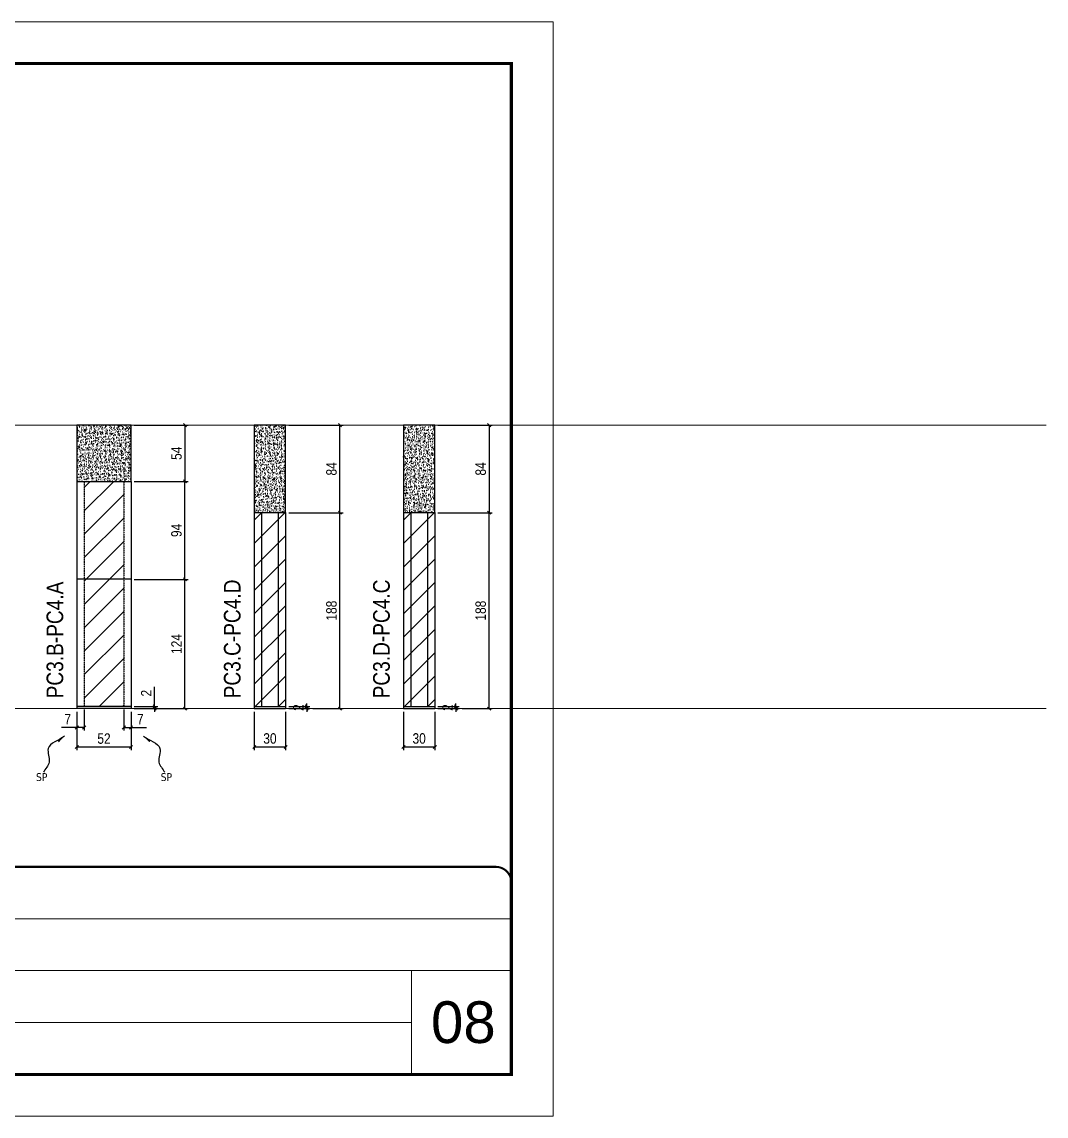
# Model space of a CAD drawing. Extents: x 2282 to 12463, y 760 to 16806.
# Drawn here: x 8629 to 9612, y 14543 to 15593 of the extents above; entities that cross this region are included whole.
import ezdxf

# ---------------------------------------------------------------- set-up
doc = ezdxf.new("R2010")
doc.units = 0
for name, pattern in [('CONTINUO', [0]), ('DASHED', [0.75, 0.5, -0.25]), ('HIDDEN', [0.375, 0.25, -0.125])]:
    doc.linetypes.add(name, pattern=pattern)
for name, color, linetype, lineweight in [('CARIMBO', 255, 'Continuous', 9), ('Folhas', 255, 'Continuous', 9), ('Hachura', 251, 'Continuous', 9), ('SARRAFO DE PRESSAO', 251, 'DASHED', 9)]:
    doc.layers.add(name, color=color, linetype=linetype, lineweight=lineweight)
for name, color, linetype in [('COTA', 241, 'Continuous'), ('NOMENCLATURA', 7, 'Continuous'), ('Painéis', 200, 'Continuous'), ('SARR_2.2x7', 40, 'Continuous'), ('texto', 7, 'Continuous')]:
    doc.layers.add(name, color=color, linetype=linetype)
doc.styles.add('ARIAL', font='arial.ttf')
doc.styles.add('ARIAL_NARROW', font='ARIALN.TTF', dxfattribs={"height": 0.2})
doc.styles.add('COTA TECNICA', font='techl___.ttf', dxfattribs={"height": 10})
doc.styles.add('COTA TECNICA-50', font='techl___.ttf', dxfattribs={"height": 10})
doc.styles.get("Standard").update_dxf_attribs({"font": 'arial.ttf'})
doc.styles.add('Tecnologia', font='')
doc.styles.get('Tecnologia').set_extended_font_data('Forgotten Futurist')
doc.dimstyles.new('COTA PAINEL-50', dxfattribs={"dimtxt": 10, "dimasz": 3, "dimexe": 3, "dimexo": 3, "dimgap": 3, "dimtad": 1, "dimdec": 1, "dimzin": 12, "dimdsep": 46, "dimtxsty": 'COTA TECNICA-50', "dimblk1": 'OBLIQUE', "dimblk2": 'OBLIQUE', "dimsah": 1, "dimcen": 0.9, "dimclrd": 4, "dimclre": 4, "dimclrt": 240, "dimadec": 1, "dimazin": 3, "dimtfac": 1, "dimtdec": 1, "dimtmove": 0, "dimatfit": 3, "dimfxl": 1, "dimtolj": 1, "dimtzin": 12, "dimarcsym": 0})
doc.dimstyles.new('PAINEL', dxfattribs={"dimtxt": 10, "dimasz": 3, "dimexe": 3, "dimexo": 3, "dimgap": 3, "dimtad": 1, "dimdec": 1, "dimzin": 12, "dimdsep": 46, "dimtxsty": 'COTA TECNICA', "dimblk1": 'OBLIQUE', "dimblk2": 'OBLIQUE', "dimsah": 1, "dimcen": 0.9, "dimclrd": 4, "dimclre": 4, "dimclrt": 240, "dimadec": 1, "dimazin": 3, "dimtfac": 1, "dimtdec": 1, "dimtmove": 0, "dimatfit": 3, "dimfxl": 1, "dimtolj": 1, "dimtzin": 12, "dimarcsym": 0})
doc.dimstyles.get("Standard").update_dxf_attribs({"dimtxt": 0.18, "dimasz": 0.18, "dimexe": 0.18, "dimexo": 0.0625, "dimgap": 0.09, "dimtad": 0, "dimtih": 1, "dimtoh": 1, "dimdec": 4, "dimzin": 0, "dimdsep": 46, "dimtxsty": 'Standard', "dimcen": 0.09, "dimadec": 0, "dimazin": 0, "dimtfac": 1, "dimtdec": 4, "dimtofl": 0, "dimtmove": 0, "dimatfit": 3, "dimfxl": 1, "dimtolj": 1, "dimtzin": 0, "dimarcsym": 0})

# ---------------------------------------------------------------- blocks, each defined once
blk = doc.blocks.new('9999999999')
at = {"color": 30, "linetype": 'CONTINUO'}
for p, q in [((98564.6, 34230.2), (98564.6, 34429.4)), ((98564.6, 34379.6), (99584, 34379.6)), ((98564.6, 34329.8), (99488, 34329.8)), ((99584, 34329.8), (99488, 34329.8)), ((99488, 34329.8), (99488, 34230.2)), ((98564.6, 34280), (99488, 34280))]:
    blk.add_line(p, q, dxfattribs=at)
at = {"color": 30, "linetype": 'CONTINUO', "const_width": 2}
blk.add_lwpolyline([(99584, 34230.2), (99584, 34414.4, 0.414214), (99569, 34429.4), (98229, 34429.4, 0.414214), (98214, 34414.4), (98214, 34245.2, 0.414214), (98229, 34230.2), (99584, 34230.2)], format="xyb", dxfattribs=at)
at = {"layer": 'Folhas'}
blk.add_lwpolyline([(98139, 34190.2), (99624, 34190.2), (99624, 35240.2), (98139, 35240.2)], close=True, dxfattribs=at)
at = {"layer": 'Folhas', "color": 30, "const_width": 3}
blk.add_lwpolyline([(98214, 34230.2), (99584, 34230.2), (99584, 35200.2), (98214, 35200.2)], close=True, dxfattribs=at)
at = {"color": 7, "linetype": 'Continuous', "ltscale": 5, "style": 'ARIAL'}
for s, height, p in [('UNITÁ ENGENHARIA', 15.483, (98837.7, 34393.1)), ('ITAQUERA III', 15.483, (98837.7, 34343.3)), ('TÉRREO', 15.48, (98837.7, 34293.5)), ('NOVA SISTEMAS CONSTRUTIVOS', 11.059, (98263.2, 34267.2)), ('PILARES', 15.48, (98837.7, 34243.7))]:
    blk.add_text(s, height=height, dxfattribs=at).set_placement(p)
at = {"layer": 'Folhas', "color": 7, "style": 'Tecnologia', "width": 1.5}
for s, p in [('CLIENTE:', (98573.7, 34397.2)), ('OBRA:', (98573.7, 34347.3)), ('PAVIMENTO:', (98573.7, 34297.5)), ('PROJETO:', (98573.7, 34247.7))]:
    blk.add_text(s, height=14, dxfattribs=at).set_placement(p)
blk = doc.blocks.new('_Oblique')
at = {"color": 0, "linetype": 'ByBlock', "lineweight": -2}
blk.add_line((-0.5, -0.5), (0.5, 0.5), dxfattribs=at)
blk = doc.blocks.new('*D164')
at = {"layer": 'COTA', "color": 4, "lineweight": -2, "transparency": 16777216}
for p, q in [((8756, 14935.6), (8756, 14954.5)), ((8736.4, 14935.6), (8759, 14935.6)), ((8736.4, 14933.6), (8759, 14933.6)), ((8756, 14933.6), (8756, 14935.6)), ((8756, 14933.6), (8756, 14930.6))]:
    blk.add_line(p, q, dxfattribs=at)
at = {"layer": 'Defpoints', "color": 0, "transparency": 16777216}
for p in [(8733.4, 14935.6), (8733.4, 14933.6), (8756, 14933.6)]:
    blk.add_point(p, dxfattribs=at)
at = {"layer": 'COTA', "color": 4, "lineweight": -2, "transparency": 16777216, "xscale": 3, "yscale": 3, "zscale": 3}
for p, rotation in [((8756, 14935.6), 270), ((8756, 14933.6), 90)]:
    blk.add_blockref('_Oblique', p, dxfattribs=dict(at, rotation=rotation))
at = {"layer": 'COTA', "color": 240, "transparency": 16777216, "insert": (8748, 14948.4), "char_height": 10, "attachment_point": 5, "rotation": 90, "style": 'COTA TECNICA-50'}
blk.add_mtext('\\A1;2', dxfattribs=at)
blk = doc.blocks.new('*D165')
at = {"layer": 'COTA', "color": 4, "linetype": 'ByBlock', "lineweight": -2, "transparency": 16777216}
for p, q in [((8736.4, 15057.6), (8788.1, 15057.6)), ((8785.1, 14933.6), (8785.1, 15057.6)), ((8736.4, 14933.6), (8788.1, 14933.6))]:
    blk.add_line(p, q, dxfattribs=at)
at = {"layer": 'Defpoints', "color": 0, "linetype": 'ByBlock', "transparency": 16777216}
for p in [(8733.4, 15057.6), (8785.1, 15057.6), (8733.4, 14933.6)]:
    blk.add_point(p, dxfattribs=at)
at = {"layer": 'COTA', "color": 4, "linetype": 'ByBlock', "lineweight": -2, "transparency": 16777216, "xscale": 3, "yscale": 3, "zscale": 3}
for p, rotation in [((8785.1, 15057.6), 90), ((8785.1, 14933.6), 270)]:
    blk.add_blockref('_Oblique', p, dxfattribs=dict(at, rotation=rotation))
at = {"layer": 'COTA', "color": 240, "linetype": 'ByBlock', "transparency": 16777216, "insert": (8777, 14995.6), "char_height": 10, "attachment_point": 5, "rotation": 90, "style": 'COTA TECNICA'}
blk.add_mtext('\\A1;124', dxfattribs=at)
blk = doc.blocks.new('*D169')
at = {"layer": 'COTA', "color": 4, "linetype": 'ByBlock', "lineweight": -2, "transparency": 16777216}
for p, q in [((8681.4, 14930.6), (8681.4, 14893.7)), ((8733.4, 14930.6), (8733.4, 14893.7)), ((8733.4, 14896.7), (8681.4, 14896.7))]:
    blk.add_line(p, q, dxfattribs=at)
at = {"layer": 'Defpoints', "color": 0, "linetype": 'ByBlock', "transparency": 16777216}
for p in [(8681.4, 14933.6), (8733.4, 14933.6), (8681.4, 14896.7)]:
    blk.add_point(p, dxfattribs=at)
at = {"layer": 'COTA', "color": 4, "linetype": 'ByBlock', "lineweight": -2, "transparency": 16777216, "xscale": 3, "yscale": 3, "zscale": 3, "rotation": 180}
blk.add_blockref('_Oblique', (8681.4, 14896.7), dxfattribs=at)
at = {"layer": 'COTA', "color": 4, "linetype": 'ByBlock', "lineweight": -2, "transparency": 16777216, "xscale": 3, "yscale": 3, "zscale": 3}
blk.add_blockref('_Oblique', (8733.4, 14896.7), dxfattribs=at)
at = {"layer": 'COTA', "color": 240, "linetype": 'ByBlock', "transparency": 16777216, "insert": (8707.4, 14904.8), "char_height": 10, "attachment_point": 5, "style": 'COTA TECNICA'}
blk.add_mtext('\\A1;52', dxfattribs=at)
blk = doc.blocks.new('*D166')
at = {"layer": 'COTA', "color": 4, "linetype": 'ByBlock', "lineweight": -2, "transparency": 16777216}
for p, q in [((8736.4, 15151.6), (8788.1, 15151.6)), ((8785.1, 15057.6), (8785.1, 15151.6)), ((8736.4, 15057.6), (8788.1, 15057.6))]:
    blk.add_line(p, q, dxfattribs=at)
at = {"layer": 'Defpoints', "color": 0, "linetype": 'ByBlock', "transparency": 16777216}
for p in [(8733.4, 15151.6), (8785.1, 15151.6), (8733.4, 15057.6)]:
    blk.add_point(p, dxfattribs=at)
at = {"layer": 'COTA', "color": 4, "linetype": 'ByBlock', "lineweight": -2, "transparency": 16777216, "xscale": 3, "yscale": 3, "zscale": 3}
for p, rotation in [((8785.1, 15151.6), 90), ((8785.1, 15057.6), 270)]:
    blk.add_blockref('_Oblique', p, dxfattribs=dict(at, rotation=rotation))
at = {"layer": 'COTA', "color": 240, "linetype": 'ByBlock', "transparency": 16777216, "insert": (8777, 15104.6), "char_height": 10, "attachment_point": 5, "rotation": 90, "style": 'COTA TECNICA'}
blk.add_mtext('\\A1;94', dxfattribs=at)
blk = doc.blocks.new('*D167')
at = {"layer": 'COTA', "color": 4, "lineweight": -2, "transparency": 16777216}
for p, q in [((8726.4, 14932.6), (8726.4, 14912.5)), ((8733.4, 14930.6), (8733.4, 14912.5)), ((8726.4, 14915.5), (8733.4, 14915.5)), ((8733.4, 14915.5), (8748.2, 14915.5))]:
    blk.add_line(p, q, dxfattribs=at)
at = {"layer": 'Defpoints', "color": 0, "transparency": 16777216}
for p in [(8726.4, 14935.6), (8733.4, 14933.6), (8733.4, 14915.5)]:
    blk.add_point(p, dxfattribs=at)
at = {"layer": 'COTA', "color": 4, "lineweight": -2, "transparency": 16777216, "xscale": 3, "yscale": 3, "zscale": 3, "rotation": 180}
blk.add_blockref('_Oblique', (8726.4, 14915.5), dxfattribs=at)
at = {"layer": 'COTA', "color": 4, "lineweight": -2, "transparency": 16777216, "xscale": 3, "yscale": 3, "zscale": 3}
blk.add_blockref('_Oblique', (8733.4, 14915.5), dxfattribs=at)
at = {"layer": 'COTA', "color": 240, "transparency": 16777216, "insert": (8742.3, 14923.5), "char_height": 10, "attachment_point": 5, "style": 'COTA TECNICA-50'}
blk.add_mtext('\\A1;7', dxfattribs=at)
blk = doc.blocks.new('*D168')
at = {"layer": 'COTA', "color": 4, "lineweight": -2, "transparency": 16777216}
for p, q in [((8688.4, 14932.6), (8688.4, 14912.5)), ((8681.4, 14930.6), (8681.4, 14912.5)), ((8681.4, 14915.5), (8666.7, 14915.5)), ((8688.4, 14915.5), (8681.4, 14915.5))]:
    blk.add_line(p, q, dxfattribs=at)
at = {"layer": 'Defpoints', "color": 0, "transparency": 16777216}
for p in [(8681.4, 14933.6), (8688.4, 14935.6), (8681.4, 14915.5)]:
    blk.add_point(p, dxfattribs=at)
at = {"layer": 'COTA', "color": 4, "lineweight": -2, "transparency": 16777216, "xscale": 3, "yscale": 3, "zscale": 3, "rotation": 180}
blk.add_blockref('_Oblique', (8681.4, 14915.5), dxfattribs=at)
at = {"layer": 'COTA', "color": 4, "lineweight": -2, "transparency": 16777216, "xscale": 3, "yscale": 3, "zscale": 3}
blk.add_blockref('_Oblique', (8688.4, 14915.5), dxfattribs=at)
at = {"layer": 'COTA', "color": 240, "transparency": 16777216, "insert": (8672.6, 14923.5), "char_height": 10, "attachment_point": 5, "style": 'COTA TECNICA-50'}
blk.add_mtext('\\A1;7', dxfattribs=at)
blk = doc.blocks.new('*D170')
at = {"layer": 'COTA', "color": 4, "lineweight": -2, "transparency": 16777216}
for p, q in [((8736.4, 15205.6), (8788.1, 15205.6)), ((8785.1, 15205.6), (8785.1, 15151.6)), ((8736.4, 15151.6), (8788.1, 15151.6))]:
    blk.add_line(p, q, dxfattribs=at)
at = {"layer": 'Defpoints', "color": 0, "transparency": 16777216}
for p in [(8733.4, 15205.6), (8733.4, 15151.6), (8785.1, 15151.6)]:
    blk.add_point(p, dxfattribs=at)
at = {"layer": 'COTA', "color": 4, "lineweight": -2, "transparency": 16777216, "xscale": 3, "yscale": 3, "zscale": 3}
for p, rotation in [((8785.1, 15205.6), 90), ((8785.1, 15151.6), 270)]:
    blk.add_blockref('_Oblique', p, dxfattribs=dict(at, rotation=rotation))
at = {"layer": 'COTA', "color": 240, "transparency": 16777216, "insert": (8777, 15178.6), "char_height": 10, "attachment_point": 5, "rotation": 90, "style": 'COTA TECNICA'}
blk.add_mtext('\\A1;54', dxfattribs=at)
blk = doc.blocks.new('*D171')
at = {"layer": 'COTA', "color": 4, "lineweight": -2, "transparency": 16777216}
for p, q in [((9027.9, 14935.6), (9048.2, 14935.6)), ((9027.9, 14933.6), (9048.2, 14933.6)), ((9045.2, 14935.6), (9045.2, 14938.6)), ((9045.2, 14933.6), (9045.2, 14935.6)), ((9045.2, 14933.6), (9045.2, 14930.6))]:
    blk.add_line(p, q, dxfattribs=at)
at = {"layer": 'Defpoints', "color": 0, "transparency": 16777216}
for p in [(9024.9, 14935.6), (9024.9, 14933.6), (9045.2, 14935.6)]:
    blk.add_point(p, dxfattribs=at)
at = {"layer": 'COTA', "color": 4, "lineweight": -2, "transparency": 16777216, "xscale": 3, "yscale": 3, "zscale": 3}
for p, rotation in [((9045.2, 14935.6), 270), ((9045.2, 14933.6), 90)]:
    blk.add_blockref('_Oblique', p, dxfattribs=dict(at, rotation=rotation))
at = {"layer": 'COTA', "color": 240, "transparency": 16777216, "insert": (9037.2, 14934.6), "char_height": 10, "attachment_point": 5, "rotation": 90, "style": 'COTA TECNICA-50'}
blk.add_mtext('\\A1;2', dxfattribs=at)
blk = doc.blocks.new('*D172')
at = {"layer": 'COTA', "color": 4, "linetype": 'ByBlock', "lineweight": -2, "transparency": 16777216}
for p, q in [((9027.9, 15121.6), (9080.1, 15121.6)), ((9077.1, 14933.6), (9077.1, 15121.6)), ((9051.2, 14933.6), (9080.1, 14933.6))]:
    blk.add_line(p, q, dxfattribs=at)
at = {"layer": 'Defpoints', "color": 0, "linetype": 'ByBlock', "transparency": 16777216}
for p in [(9024.9, 15121.6), (9077.1, 15121.6), (9048.2, 14933.6)]:
    blk.add_point(p, dxfattribs=at)
at = {"layer": 'COTA', "color": 4, "linetype": 'ByBlock', "lineweight": -2, "transparency": 16777216, "xscale": 3, "yscale": 3, "zscale": 3}
for p, rotation in [((9077.1, 15121.6), 90), ((9077.1, 14933.6), 270)]:
    blk.add_blockref('_Oblique', p, dxfattribs=dict(at, rotation=rotation))
at = {"layer": 'COTA', "color": 240, "linetype": 'ByBlock', "transparency": 16777216, "insert": (9069, 15027.6), "char_height": 10, "attachment_point": 5, "rotation": 90, "style": 'COTA TECNICA'}
blk.add_mtext('\\A1;188', dxfattribs=at)
blk = doc.blocks.new('*D173')
at = {"layer": 'COTA', "color": 4, "linetype": 'ByBlock', "lineweight": -2, "transparency": 16777216}
for p, q in [((8994.9, 14930.6), (8994.9, 14893.7)), ((9024.9, 14930.6), (9024.9, 14893.7)), ((9024.9, 14896.7), (8994.9, 14896.7))]:
    blk.add_line(p, q, dxfattribs=at)
at = {"layer": 'Defpoints', "color": 0, "linetype": 'ByBlock', "transparency": 16777216}
for p in [(8994.9, 14933.6), (9024.9, 14933.6), (8994.9, 14896.7)]:
    blk.add_point(p, dxfattribs=at)
at = {"layer": 'COTA', "color": 4, "linetype": 'ByBlock', "lineweight": -2, "transparency": 16777216, "xscale": 3, "yscale": 3, "zscale": 3, "rotation": 180}
blk.add_blockref('_Oblique', (8994.9, 14896.7), dxfattribs=at)
at = {"layer": 'COTA', "color": 4, "linetype": 'ByBlock', "lineweight": -2, "transparency": 16777216, "xscale": 3, "yscale": 3, "zscale": 3}
blk.add_blockref('_Oblique', (9024.9, 14896.7), dxfattribs=at)
at = {"layer": 'COTA', "color": 240, "linetype": 'ByBlock', "transparency": 16777216, "insert": (9009.9, 14904.9), "char_height": 10, "attachment_point": 5, "style": 'COTA TECNICA'}
blk.add_mtext('\\A1;30', dxfattribs=at)
blk = doc.blocks.new('*D174')
at = {"layer": 'COTA', "color": 4, "lineweight": -2, "transparency": 16777216}
for p, q in [((9027.9, 15205.6), (9080.1, 15205.6)), ((9077.1, 15205.6), (9077.1, 15121.6)), ((9027.9, 15121.6), (9080.1, 15121.6))]:
    blk.add_line(p, q, dxfattribs=at)
at = {"layer": 'Defpoints', "color": 0, "transparency": 16777216}
for p in [(9024.9, 15205.6), (9024.9, 15121.6), (9077.1, 15121.6)]:
    blk.add_point(p, dxfattribs=at)
at = {"layer": 'COTA', "color": 4, "lineweight": -2, "transparency": 16777216, "xscale": 3, "yscale": 3, "zscale": 3}
for p, rotation in [((9077.1, 15205.6), 90), ((9077.1, 15121.6), 270)]:
    blk.add_blockref('_Oblique', p, dxfattribs=dict(at, rotation=rotation))
at = {"layer": 'COTA', "color": 240, "transparency": 16777216, "insert": (9069, 15163.6), "char_height": 10, "attachment_point": 5, "rotation": 90, "style": 'COTA TECNICA'}
blk.add_mtext('\\A1;84', dxfattribs=at)
blk = doc.blocks.new('*D337')
at = {"layer": 'COTA', "color": 4, "lineweight": -2, "transparency": 16777216}
for p, q in [((8884.7, 14935.6), (8905, 14935.6)), ((8884.7, 14933.6), (8905, 14933.6)), ((8902, 14935.6), (8902, 14938.6)), ((8902, 14933.6), (8902, 14935.6)), ((8902, 14933.6), (8902, 14930.6))]:
    blk.add_line(p, q, dxfattribs=at)
at = {"layer": 'Defpoints', "color": 0, "transparency": 16777216}
for p in [(8881.7, 14935.6), (8881.7, 14933.6), (8902, 14935.6)]:
    blk.add_point(p, dxfattribs=at)
at = {"layer": 'COTA', "color": 4, "lineweight": -2, "transparency": 16777216, "xscale": 3, "yscale": 3, "zscale": 3}
for p, rotation in [((8902, 14935.6), 270), ((8902, 14933.6), 90)]:
    blk.add_blockref('_Oblique', p, dxfattribs=dict(at, rotation=rotation))
at = {"layer": 'COTA', "color": 240, "transparency": 16777216, "insert": (8894, 14934.6), "char_height": 10, "attachment_point": 5, "rotation": 90, "style": 'COTA TECNICA-50'}
blk.add_mtext('\\A1;2', dxfattribs=at)
blk = doc.blocks.new('*D338')
at = {"layer": 'COTA', "color": 4, "linetype": 'ByBlock', "lineweight": -2, "transparency": 16777216}
for p, q in [((8884.7, 15121.6), (8936.9, 15121.6)), ((8933.9, 14933.6), (8933.9, 15121.6)), ((8908, 14933.6), (8936.9, 14933.6))]:
    blk.add_line(p, q, dxfattribs=at)
at = {"layer": 'Defpoints', "color": 0, "linetype": 'ByBlock', "transparency": 16777216}
for p in [(8881.7, 15121.6), (8933.9, 15121.6), (8905, 14933.6)]:
    blk.add_point(p, dxfattribs=at)
at = {"layer": 'COTA', "color": 4, "linetype": 'ByBlock', "lineweight": -2, "transparency": 16777216, "xscale": 3, "yscale": 3, "zscale": 3}
for p, rotation in [((8933.9, 15121.6), 90), ((8933.9, 14933.6), 270)]:
    blk.add_blockref('_Oblique', p, dxfattribs=dict(at, rotation=rotation))
at = {"layer": 'COTA', "color": 240, "linetype": 'ByBlock', "transparency": 16777216, "insert": (8925.8, 15027.6), "char_height": 10, "attachment_point": 5, "rotation": 90, "style": 'COTA TECNICA'}
blk.add_mtext('\\A1;188', dxfattribs=at)
blk = doc.blocks.new('*D339')
at = {"layer": 'COTA', "color": 4, "linetype": 'ByBlock', "lineweight": -2, "transparency": 16777216}
for p, q in [((8851.7, 14930.6), (8851.7, 14893.7)), ((8881.7, 14930.6), (8881.7, 14893.7)), ((8881.7, 14896.7), (8851.7, 14896.7))]:
    blk.add_line(p, q, dxfattribs=at)
at = {"layer": 'Defpoints', "color": 0, "linetype": 'ByBlock', "transparency": 16777216}
for p in [(8851.7, 14933.6), (8881.7, 14933.6), (8851.7, 14896.7)]:
    blk.add_point(p, dxfattribs=at)
at = {"layer": 'COTA', "color": 4, "linetype": 'ByBlock', "lineweight": -2, "transparency": 16777216, "xscale": 3, "yscale": 3, "zscale": 3, "rotation": 180}
blk.add_blockref('_Oblique', (8851.7, 14896.7), dxfattribs=at)
at = {"layer": 'COTA', "color": 4, "linetype": 'ByBlock', "lineweight": -2, "transparency": 16777216, "xscale": 3, "yscale": 3, "zscale": 3}
blk.add_blockref('_Oblique', (8881.7, 14896.7), dxfattribs=at)
at = {"layer": 'COTA', "color": 240, "linetype": 'ByBlock', "transparency": 16777216, "insert": (8866.7, 14904.9), "char_height": 10, "attachment_point": 5, "style": 'COTA TECNICA'}
blk.add_mtext('\\A1;30', dxfattribs=at)
blk = doc.blocks.new('*D385')
at = {"layer": 'COTA', "color": 4, "lineweight": -2, "transparency": 16777216}
for p, q in [((8884.7, 15205.6), (8936.9, 15205.6)), ((8933.9, 15121.6), (8933.9, 15205.6)), ((8884.7, 15121.6), (8936.9, 15121.6))]:
    blk.add_line(p, q, dxfattribs=at)
at = {"layer": 'Defpoints', "color": 0, "transparency": 16777216}
for p in [(8881.7, 15205.6), (8933.9, 15205.6), (8881.7, 15121.6)]:
    blk.add_point(p, dxfattribs=at)
at = {"layer": 'COTA', "color": 4, "lineweight": -2, "transparency": 16777216, "xscale": 3, "yscale": 3, "zscale": 3}
for p, rotation in [((8933.9, 15205.6), 90), ((8933.9, 15121.6), 270)]:
    blk.add_blockref('_Oblique', p, dxfattribs=dict(at, rotation=rotation))
at = {"layer": 'COTA', "color": 240, "transparency": 16777216, "insert": (8925.8, 15163.6), "char_height": 10, "attachment_point": 5, "rotation": 90, "style": 'COTA TECNICA'}
blk.add_mtext('\\A1;84', dxfattribs=at)

msp = doc.modelspace()

# ---------------------------------------------------------------- hatches: boundary and pattern name
at = {"layer": 'COTA'}
h = msp.add_hatch(dxfattribs=at)
h.set_pattern_fill('AR-CONC', color=256, scale=0.03)
h.set_pattern_definition([(50, (74.758, 3445.7253), (5.4655401, -0.4781726), [0.5715, -6.2865]), (355, (74.758, 3445.7253), (-1.0573026, 5.7317054), [0.4572, -5.0292175]), (100.451445, (75.2135, 3445.6855), (4.4082374, 5.2535326), [0.4857003, -5.3427073]), (46.1842, (74.758, 3447.249), (8.1323712, -1.2612698), [0.85725, -9.42975]), (96.63556, (75.436, 3447.144), (7.122124, 7.4227837), [0.7285507, -8.0140682]), (351.18415, (74.758, 3447.249), (7.122124, 7.4227837), [0.685799, -7.543792]), (21, (75.52, 3446.8683), (4.5484317, -3.067956), [0.5715, -6.2865]), (326, (75.52, 3446.8683), (1.8540609, 5.525639), [0.4572, -5.0292]), (71.451445, (75.899, 3446.6127), (6.4024926, 2.457683), [0.4857003, -5.3426981]), (37.5, (74.758, 3445.7253), (0.0926581, 2.53665117), [0, -4.96824, 0, -5.1054, 0, -5.04825]), (7.5, (74.758, 3445.7253), (2.0045899, 3.00541724), [0, -2.91084, 0, -4.85394, 0, -1.92405]), (327.5, (73.0588, 3445.7253), (4.06771786, -0.17186232), [0, -1.905, 0, -5.9436, 0, -7.8867]), (317.5, (72.2968, 3445.7253), (4.4438754, 0.7627947), [0, -2.4765, 0, -3.94716, 0, -5.6007])])
h.paths.add_polyline_path([(8733.44, 15151.65), (8733.44, 15205.65), (8681.44, 15205.65), (8681.44, 15151.65)])
h = msp.add_hatch(dxfattribs=at)
h.set_pattern_fill('AR-CONC', color=256, scale=0.03)
h.set_pattern_definition([(50, (3156.6227, -130), (5.4655401, -0.4781726), [0.5715, -6.2865]), (355, (3156.6227, -130), (-1.0573026, 5.7317054), [0.4572, -5.0292175]), (100.451445, (3157.078, -130.04), (4.4082374, 5.2535326), [0.4857003, -5.3427073]), (46.1842, (3156.623, -128.476), (8.1323712, -1.2612698), [0.85725, -9.42975]), (96.63556, (3157.3, -128.581), (7.122124, 7.4227837), [0.7285507, -8.0140682]), (351.18415, (3156.623, -128.476), (7.122124, 7.4227837), [0.685799, -7.543792]), (21, (3157.3847, -128.857), (4.5484317, -3.067956), [0.5715, -6.2865]), (326, (3157.3847, -128.857), (1.8540609, 5.525639), [0.4572, -5.0292]), (71.451445, (3157.7637, -129.1127), (6.4024926, 2.457683), [0.4857003, -5.3426981]), (37.5, (3156.6227, -130), (0.0926581, 2.53665117), [0, -4.96824, 0, -5.1054, 0, -5.04825]), (7.5, (3156.6227, -130), (2.00458988, 3.00541724), [0, -2.91084, 0, -4.85394, 0, -1.92405]), (327.5, (3154.9234, -130), (4.06771786, -0.17186232), [0, -1.905, 0, -5.9436, 0, -7.8867]), (317.5, (3154.1614, -130), (4.44387544, 0.7627947), [0, -2.4765, 0, -3.94716, 0, -5.6007])])
h.paths.add_polyline_path([(8851.65, 15121.65), (8881.65, 15121.65), (8881.65, 15205.65), (8851.65, 15205.65)])
h = msp.add_hatch(dxfattribs=at)
h.set_pattern_fill('AR-CONC', color=256, scale=0.03)
h.set_pattern_definition([(50, (3299.856, -60), (5.4655401, -0.4781726), [0.5715, -6.2865]), (355, (3299.856, -60), (-1.0573026, 5.7317054), [0.4572, -5.0292175]), (100.451445, (3300.3113, -60.04), (4.4082374, 5.2535326), [0.4857003, -5.3427073]), (46.1842, (3299.856, -58.476), (8.1323712, -1.2612698), [0.85725, -9.42975]), (96.63556, (3300.5336, -58.581), (7.122124, 7.4227837), [0.7285507, -8.0140682]), (351.18415, (3299.856, -58.476), (7.122124, 7.4227837), [0.685799, -7.543792]), (21, (3300.618, -58.857), (4.5484317, -3.067956), [0.5715, -6.2865]), (326, (3300.618, -58.857), (1.8540609, 5.525639), [0.4572, -5.0292]), (71.451445, (3300.997, -59.1127), (6.4024926, 2.457683), [0.4857003, -5.3426981]), (37.5, (3299.8559, -60), (0.0926581, 2.53665117), [0, -4.96824, 0, -5.1054, 0, -5.04825]), (7.5, (3299.8559, -60), (2.00458988, 3.00541724), [0, -2.91084, 0, -4.85394, 0, -1.92405]), (327.5, (3298.1566, -60), (4.06771786, -0.17186232), [0, -1.905, 0, -5.9436, 0, -7.8867]), (317.5, (3297.3946, -60), (4.44387544, 0.7627947), [0, -2.4765, 0, -3.94716, 0, -5.6007])])
h.paths.add_polyline_path([(9024.89, 15205.65), (8994.89, 15205.65), (8994.89, 15121.65), (9024.89, 15121.65)])
at = {"layer": 'Hachura', "linetype": 'ByBlock'}
h = msp.add_hatch(dxfattribs=at)
h.set_pattern_fill('ANSI31', color=256, scale=5)
h.set_pattern_definition([(45, (-115.51, 3445.725), (-11.22532, 11.22532), [])])
h.paths.add_polyline_path([(8726.44, 15057.65), (8688.44, 15057.65), (8688.44, 14935.65), (8726.44, 14935.65)])
h.paths.add_polyline_path([(8726.44, 15151.65), (8688.44, 15151.65), (8688.44, 15057.65), (8726.44, 15057.65)])
h = msp.add_hatch(dxfattribs=at)
h.set_pattern_fill('ANSI31', color=256, scale=5)
h.set_pattern_definition([(45, (-122.903, 3445.725), (-11.22532, 11.22532), [])])
h.paths.add_polyline_path([(8851.65, 14935.65), (8858.65, 14935.65), (8858.65, 15121.65), (8851.65, 15121.65)])
h.paths.add_polyline_path([(8858.65, 14935.65), (8874.65, 14935.65), (8874.65, 15121.65), (8858.65, 15121.65)])
h.paths.add_polyline_path([(8874.65, 14935.65), (8881.65, 14935.65), (8881.65, 15121.65), (8874.65, 15121.65)])
h = msp.add_hatch(dxfattribs=at)
h.set_pattern_fill('ANSI31', color=256, scale=5)
h.set_pattern_definition([(45, (20.33, 3445.725), (-11.22532, 11.22532), [])])
h.paths.add_polyline_path([(8994.89, 14935.65), (9001.89, 14935.65), (9001.89, 15121.65), (8994.89, 15121.65)])
h.paths.add_polyline_path([(9001.89, 14935.65), (9017.89, 14935.65), (9017.89, 15121.65), (9001.89, 15121.65)])
h.paths.add_polyline_path([(9017.89, 14935.65), (9024.89, 14935.65), (9024.89, 15121.65), (9017.89, 15121.65)])

# ---------------------------------------------------------------- linework, layer by layer
at = {"layer": 'CARIMBO', "color": 3}
for p, q in [((4483.39, 15205.65), (9611.68, 15205.65)), ((4483.39, 14933.65), (9611.68, 14933.65))]:
    msp.add_line(p, q, dxfattribs=at)
at = {"layer": 'COTA'}
for points in [[(8681.44, 15151.65), (8733.44, 15151.65), (8733.44, 15205.65), (8681.44, 15205.65)], [(8851.65, 15121.65), (8881.65, 15121.65), (8881.65, 15205.65), (8851.65, 15205.65)], [(8994.89, 15121.65), (9024.89, 15121.65), (9024.89, 15205.65), (8994.89, 15205.65)]]:
    msp.add_lwpolyline(points, close=True, dxfattribs=at)
at = {"layer": 'Painéis'}
for p, q in [((8681.44, 15151.65), (8681.44, 14933.65)), ((8681.44, 15151.65), (8733.44, 15151.65)), ((8733.44, 15151.65), (8733.44, 14933.65)), ((8851.65, 15121.65), (8881.65, 15121.65)), ((8851.65, 15121.65), (8851.65, 14933.65)), ((8881.65, 15121.65), (8881.65, 14933.65)), ((8994.89, 15121.65), (9024.89, 15121.65)), ((8994.89, 15121.65), (8994.89, 14933.65)), ((9024.89, 15121.65), (9024.89, 14933.65)), ((8733.44, 15057.65), (8681.44, 15057.65)), ((8733.44, 14935.65), (8681.44, 14935.65)), ((8733.44, 14933.65), (8681.44, 14933.65)), ((8851.65, 14935.65), (8881.65, 14935.65)), ((8851.65, 14933.65), (8881.65, 14933.65)), ((8994.89, 14935.65), (9024.89, 14935.65)), ((8994.89, 14933.65), (9024.89, 14933.65))]:
    msp.add_line(p, q, dxfattribs=at)
at = {"layer": 'SARR_2.2x7', "linetype": 'HIDDEN'}
for p, q in [((8688.44, 15151.65), (8688.44, 15057.65)), ((8726.44, 15151.65), (8726.44, 15057.65)), ((8688.44, 15057.65), (8688.44, 14935.65)), ((8726.44, 15057.65), (8726.44, 14935.65))]:
    msp.add_line(p, q, dxfattribs=at)
at = {"layer": 'SARR_2.2x7'}
for p, q in [((8858.65, 15121.65), (8858.65, 14935.65)), ((8874.65, 15121.65), (8874.65, 14935.65)), ((9001.89, 15121.65), (9001.89, 14935.65)), ((9017.89, 15121.65), (9017.89, 14935.65))]:
    msp.add_line(p, q, dxfattribs=at)

# ---------------------------------------------------------------- block references
at = {"layer": 'SARRAFO DE PRESSAO', "color": 6, "linetype": 'ByBlock'}
msp.add_blockref('9999999999', (-90485.59, -19647.64), dxfattribs=at)

# ---------------------------------------------------------------- texts
at = {"layer": 'CARIMBO', "style": 'ARIAL'}
msp.add_text('08', height=40, dxfattribs=at).set_placement((9021.25, 14612.71))
at = {"layer": 'NOMENCLATURA', "style": 'ARIAL_NARROW'}
for s, p in [('PC3.B-PC4.A', (8668.27, 14943.42)), ('PC3.C-PC4.D', (8838.48, 14943.42)), ('PC3.D-PC4.C', (8981.71, 14943.42))]:
    msp.add_text(s, height=16, rotation=90, dxfattribs=at).set_placement(p)
at = {"layer": 'texto', "color": 0, "char_height": 7.5, "attachment_point": 5}
for insert in [(8647.61, 14867.84), (8767.28, 14867.84)]:
    msp.add_mtext('{\\fTahoma|b0|i0|c0|p34;\\C4;SP}', dxfattribs=dict(at, insert=insert))

# ---------------------------------------------------------------- dimensions: what is measured, and where the dimension line sits
at = {"layer": 'COTA'}
for base, p1, p2, angle, dimstyle, picture, middle in [((8785.11, 15151.65), (8733.44, 15205.65), (8733.44, 15151.65), 90, 'PAINEL', '*D170', (8777, 15178.65)), ((8933.89, 15205.65), (8881.65, 15121.65), (8881.65, 15205.65), 90, 'PAINEL', '*D385', (8925.79, 15163.65)), ((9077.12, 15121.65), (9024.89, 15205.65), (9024.89, 15121.65), 90, 'PAINEL', '*D174', (9069.03, 15163.65)), ((8733.44, 14915.47), (8726.44, 14935.65), (8733.44, 14933.65), 180, 'COTA PAINEL-50', '*D167', (8742.31, 14923.54))]:
    dim = msp.add_linear_dim(base=base, p1=p1, p2=p2, angle=angle, dimstyle=dimstyle, dxfattribs=at)
    dim.commit()
    dim.dimension.update_dxf_attribs({"geometry": picture, "text_midpoint": middle})
at = {"layer": 'COTA', "linetype": 'ByBlock'}
for base, p1, p2, override, picture, middle in [((8785.11, 15151.65), (8733.44, 15057.65), (8733.44, 15151.65), {"dimarcsym": 2}, '*D166', (8777, 15104.65)), ((8785.11, 15057.65), (8733.44, 14933.65), (8733.44, 15057.65), {"dimarcsym": 1}, '*D165', (8777.03, 14995.65))]:
    dim = msp.add_linear_dim(base=base, p1=p1, p2=p2, angle=90, dimstyle='PAINEL', override=override, dxfattribs=at)
    dim.commit()
    dim.dimension.update_dxf_attribs({"geometry": picture, "text_midpoint": middle})
at = {"layer": 'COTA', "color": 3, "linetype": 'ByBlock'}
for base, p1, p2, picture, middle in [((8933.89, 15121.65), (8905, 14933.65), (8881.65, 15121.65), '*D338', (8925.79, 15027.65)), ((9077.12, 15121.65), (9048.23, 14933.65), (9024.89, 15121.65), '*D172', (9069.03, 15027.65))]:
    dim = msp.add_linear_dim(base=base, p1=p1, p2=p2, angle=90, dimstyle='PAINEL', override={"dimarcsym": 1}, dxfattribs=at)
    dim.commit()
    dim.dimension.update_dxf_attribs({"geometry": picture, "text_midpoint": middle})
at = {"layer": 'COTA'}
for base, p1, p2, picture, middle in [((8755.97, 14933.65), (8733.44, 14935.65), (8733.44, 14933.65), '*D164', (8755.97, 14948.39)), ((8902, 14935.65), (8881.65, 14933.65), (8881.65, 14935.65), '*D337', (8902, 14934.65)), ((9045.23, 14935.65), (9024.89, 14933.65), (9024.89, 14935.65), '*D171', (9045.23, 14934.65))]:
    dim = msp.add_linear_dim(base=base, p1=p1, p2=p2, angle=90, dimstyle='COTA PAINEL-50', dxfattribs=at)
    dim.commit()
    dim.dimension.update_dxf_attribs({"geometry": picture, "text_midpoint": middle, "dimtype": 160})
dim = msp.add_linear_dim(base=(8681.44, 14915.47), p1=(8688.44, 14935.65), p2=(8681.44, 14933.65), dimstyle='COTA PAINEL-50', dxfattribs=at)
dim.commit()
dim.dimension.update_dxf_attribs({"geometry": '*D168', "text_midpoint": (8672.58, 14923.54)})
at = {"layer": 'COTA', "linetype": 'ByBlock'}
for base, p1, p2, picture, middle in [((8681.44, 14896.72), (8733.44, 14933.65), (8681.44, 14933.65), '*D169', (8707.44, 14904.83)), ((8851.65, 14896.72), (8881.65, 14933.65), (8851.65, 14933.65), '*D339', (8866.65, 14904.94)), ((8994.89, 14896.72), (9024.89, 14933.65), (8994.89, 14933.65), '*D173', (9009.89, 14904.94))]:
    dim = msp.add_linear_dim(base=base, p1=p1, p2=p2, dimstyle='PAINEL', override={"dimarcsym": 2}, dxfattribs=at)
    dim.commit()
    dim.dimension.update_dxf_attribs({"geometry": picture, "text_midpoint": middle})

# ---------------------------------------------------------------- leaders
at = {"layer": 'COTA', "path_type": 1}
for points in [[(8669.62, 14907.15), (8653.83, 14895.31), (8654.76, 14882.31), (8649.2, 14872.52)], [(8745.27, 14907.15), (8761.06, 14895.31), (8760.13, 14882.31), (8765.69, 14872.52)]]:
    msp.add_leader(points, dimstyle='Standard', override={"dimasz": 8}, dxfattribs=at)

doc.saveas('drawing.dxf')
